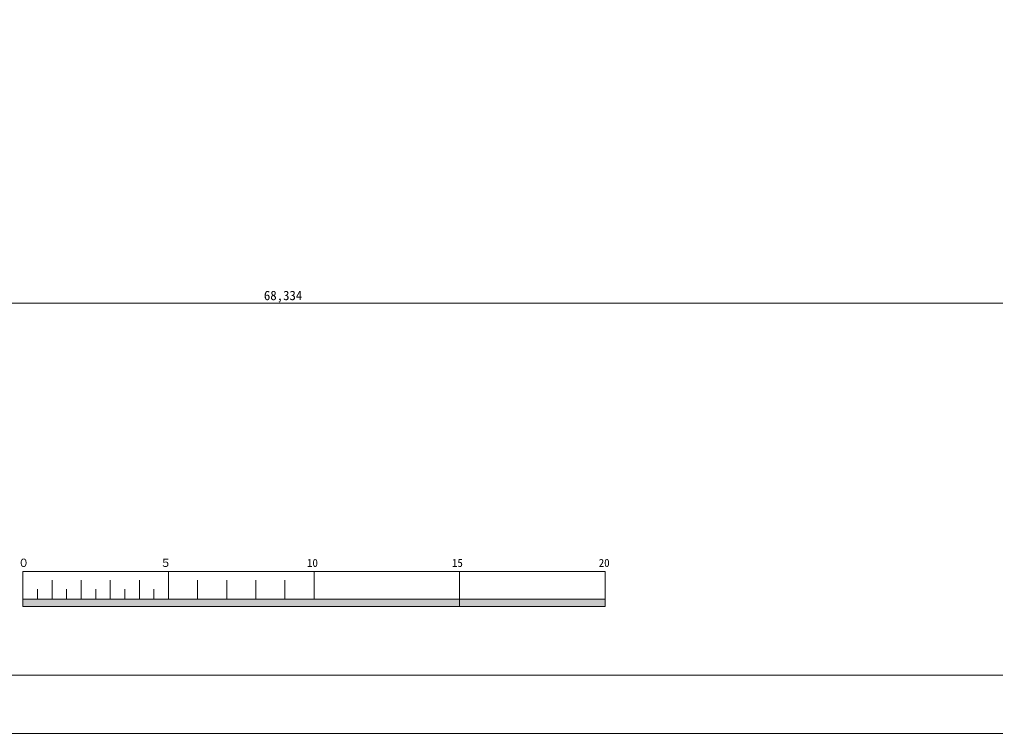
# Model space of a CAD drawing. Units: millimetres, scale not verified. Extents: x -51048 to 51052, y -29701 to 29699.
# Drawn here: x -10253 to 23268, y -29701 to -5179 of the extents above; entities that cross this region are included whole.
import ezdxf
from ezdxf.enums import TextEntityAlignment as Align

# ---------------------------------------------------------------- set-up
doc = ezdxf.new("R2010")
doc.units = ezdxf.units.MM
doc.header["$LTSCALE"] = 100
doc.layers.add('0-2_sunpou', color=7, linetype='Continuous', lineweight=18)
doc.layers.add('0-4_frame', color=7, linetype='Continuous', lineweight=18)
doc.styles.add('ＭＳ ゴシック', font='')
doc.styles.get('ＭＳ ゴシック').set_extended_font_data('MS Gothic')

msp = doc.modelspace()

# ---------------------------------------------------------------- linework, layer by layer
at = {"layer": '0-2_sunpou'}
for p, q in [((-5136, -25084.6), (-5136, -24134.6)), ((-136, -25084.6), (-136, -24134.6)), ((4864, -25334.6), (4864, -24134.6)), ((-9136, -25084.6), (-9136, -24434.6)), ((-8136, -25084.6), (-8136, -24434.6)), ((-7136, -25084.6), (-7136, -24434.6)), ((-6136, -25084.6), (-6136, -24434.6)), ((-4136, -25084.6), (-4136, -24434.6)), ((-3136, -25084.6), (-3136, -24434.6)), ((-2136, -25084.6), (-2136, -24434.6)), ((-1136, -25084.6), (-1136, -24434.6)), ((-9636, -25084.6), (-9636, -24744.6)), ((-8636, -25084.6), (-8636, -24744.6)), ((-7636, -25084.6), (-7636, -24744.6)), ((-6636, -25084.6), (-6636, -24744.6)), ((-5636, -25084.6), (-5636, -24744.6)), ((-10136, -25084.6), (9864, -25084.6)), ((-10136, -25084.6), (9864, -25084.6)), ((-10136, -25084.6), (9864, -25084.6)), ((9864, -25334.6), (-10136, -25334.6)), ((9864, -25334.6), (-10136, -25334.6))]:
    msp.add_line(p, q, dxfattribs=at)
msp.add_lwpolyline([(33245.4, -14918.6), (-35088.6, -14918.6), (-34895.5, -14866.9)], dxfattribs=at)
msp.add_lwpolyline([(-10136, -24134.6), (9864, -24134.6), (9864, -25334.6), (-10136, -25334.6)], close=True, dxfattribs=at)
msp.add_solid([(-10136, -25084.6), (9864, -25084.6), (-10136, -25334.6), (9864, -25334.6)], dxfattribs=at)
at = {"layer": '0-4_frame'}
for points in [[(-51048, -29701.2), (51052, -29701.2), (51052, 29698.8), (-51048, 29698.8)], [(-48979.8, -27701.2), (49120.2, -27701.2), (49120.2, 27698.8), (-48979.8, 27698.8)]]:
    msp.add_lwpolyline(points, close=True, dxfattribs=at)

# ---------------------------------------------------------------- texts
at = {"layer": '0-2_sunpou', "style": 'ＭＳ ゴシック'}
for s, height, p in [('68,334', 322.6, (-1859.1, -14914.5)), ('０', 274.9, (-10299.3, -24062.2)), ('５', 274.9, (-5419.3, -24062.2)), ('10', 274.9, (-379.3, -24062.2)), ('15', 274.9, (4600.7, -24062.2)), ('20', 274.9, (9640.7, -24062.2))]:
    msp.add_text(s, height=height, dxfattribs=at).set_placement(p, align=Align.BOTTOM_LEFT)

doc.saveas('drawing.dxf')
